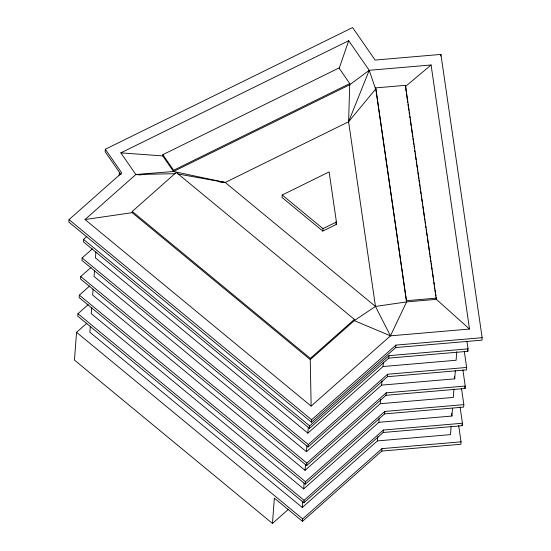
<?xml version="1.0" encoding="UTF-8"?>
<svg xmlns="http://www.w3.org/2000/svg" width="551" height="551" viewBox="0 0 551 551"><rect width="100%" height="100%" fill="white"/><g stroke="black" fill="none" stroke-linecap="round" stroke-linejoin="round"><path stroke-width="0.83" d="M311.143 406.108L310.254 359.624L354.293 320.62L375.472 306.439L348.59 121.757L349.768 83.566L338.975 67.987L162.821 154.679L162.731 155.905L173.524 171.485L225.228 182.471L375.472 306.439L390.466 335.841L469.521 329.037L431.089 64.984L369.218 70.308L349.678 84.792L173.524 171.485L135.849 174.515L85.026 219.539L311.143 406.108L390.466 335.841L406.583 301.907L375.699 87.891L405.481 85.329L436.364 299.345L469.521 329.037M105.331 149.238L121.743 172.924L69.04 219.615L68.854 222.074L311.432 422.224L395.721 347.564L481.96 340.146L482.146 337.687L440.91 54.404L375.121 60.066L352.592 27.55L105.331 149.238L105.145 151.697L121.075 174.688M86.838 323.203L76.548 332.322L74.461 360.085L272.456 523.45L288.552 509.193M88.236 304.607L77.946 313.726L77.76 316.184L303.876 502.753L383.2 432.487L462.255 425.689L462.441 423.23L460.085 407.044M89.634 286.017L79.344 295.136L79.158 297.595L305.275 484.164L384.598 413.897L463.653 407.093L463.839 404.641L461.483 388.455M91.032 267.428L80.742 276.54L80.556 278.999L306.673 465.567L385.996 395.301L465.051 388.503L465.237 386.044L462.881 369.859M92.43 248.832L82.14 257.951L81.954 260.409L308.071 446.978L387.394 376.712L466.449 369.907L466.635 367.455L464.279 351.269M86.755 236.51L83.538 239.361L83.353 241.813L309.469 428.382L388.792 358.116L467.847 351.318L468.033 348.859L466.917 341.193M90.316 326.309L89.868 332.253L302.272 507.505L377.449 440.903L450.525 434.615L451.166 426.123M91.714 307.72L91.266 313.664L303.67 488.909L378.847 422.314L451.923 416.026L452.495 408.381M93.112 289.123L92.664 295.067L305.068 470.32L380.245 403.718L453.321 397.429L453.962 388.937M94.51 270.534L94.063 276.478L306.459 451.724L381.643 385.128L454.72 378.84L455.36 370.348M95.908 251.938L95.461 257.882L307.857 433.134L383.041 366.532L456.118 360.251L456.758 351.758M119.174 175.149L119.36 172.69L120.325 174.088M354.383 319.387L310.351 358.398L310.254 359.624L132.157 212.672L132.247 211.446L176.279 172.435L354.383 319.387L354.293 320.62L390.466 335.841M173.524 171.485L173.62 170.259L162.821 154.679M282.222 194.999L282.036 197.458L322.79 231.083L336.234 224.464L336.42 222.005L329.126 171.912L282.222 194.999L322.969 228.624L322.79 231.083M272.456 523.45L274.357 498.138L302.478 521.342L381.802 451.083L460.856 444.278L461.042 441.826L458.687 425.641M302.272 507.505L302.713 501.562M303.67 488.909L304.111 482.965M305.068 470.32L305.509 464.376M306.459 451.724L306.907 445.78M307.857 433.134L308.305 427.19M302.478 521.342L302.664 518.89L381.988 448.624L461.042 441.826M303.876 502.753L304.062 500.294L383.386 430.035L462.441 423.23M305.275 484.164L305.461 481.705L384.784 411.439L463.839 404.641M306.673 465.567L306.859 463.109L386.175 392.849L465.237 386.044M308.071 446.978L308.257 444.519L387.573 374.253L466.635 367.455M309.469 428.382L309.655 425.923L388.972 355.664L468.033 348.859M311.432 422.224L311.618 419.766L395.907 345.105L482.146 337.687M375.699 87.891L406.583 301.907L436.364 299.345L436.117 297.643M377.449 440.903L377.772 436.654M378.847 422.314L379.171 418.064M380.245 403.718L380.569 399.475M381.643 385.128L381.967 380.879M383.041 366.532L383.365 362.289M406.135 91.659L405.481 85.329M381.802 451.083L381.988 448.624M383.2 432.487L383.386 430.035M384.598 413.897L384.784 411.439M385.996 395.301L386.175 392.849M387.394 376.712L387.573 374.253M388.792 358.116L388.972 355.664M395.721 347.564L395.907 345.105M440.786 56.044L440.91 54.404M339.154 68.42L348.714 40.719L369.218 70.308L375.603 89.117L348.59 121.757L225.228 182.471L219.264 181.94M348.59 121.757L369.218 70.308M405.391 86.555L431.089 64.984M140.96 174.97L135.849 174.515L120.848 152.868L348.714 40.719M173.62 170.259L349.768 83.566M322.969 228.624L336.42 222.005M85.026 219.539L132.157 212.672M375.472 306.439L406.583 301.907M406.672 300.681L436.454 298.119M135.849 174.515L175.328 173.682M120.848 152.868L162.731 155.905M177.877 173.971L225.228 182.471M132.247 211.446L310.351 358.398M69.04 219.615L311.618 419.766M83.538 239.361L309.655 425.923M82.14 257.951L308.257 444.519M80.742 276.54L306.859 463.109M79.344 295.136L305.461 481.705M77.946 313.726L304.062 500.294M76.548 332.322L302.664 518.89M467.475 348.762L467.847 351.318M464.803 386.802L465.051 388.503M462.007 423.981L462.255 425.689M454.348 376.292L454.72 378.84M406.383 93.367L407.251 99.325M407.492 101.026L407.74 102.727M407.988 104.428L408.36 106.984M408.608 108.685L408.856 110.386M409.104 112.087L409.476 114.642M409.724 116.344L409.972 118.045M410.219 119.753L411.087 125.711M411.335 127.412L412.203 133.37M412.451 135.071L412.699 136.772M412.947 138.473L413.319 141.028M413.567 142.73L413.815 144.438M414.063 146.139L414.435 148.687M414.683 150.395L414.931 152.097M415.178 153.798L416.046 159.756M416.294 161.457L416.542 163.158M416.79 164.859L417.162 167.414M417.41 169.116L417.658 170.824M417.906 172.525L418.278 175.073M418.526 176.781L418.774 178.483M419.015 180.184L419.387 182.739M419.635 184.44L419.883 186.142M420.131 187.843L420.379 189.544M420.627 191.245L420.998 193.8M421.246 195.502L421.494 197.21M421.742 198.911L422.114 201.459M422.362 203.167L422.61 204.869M422.858 206.57L423.23 209.125M423.478 210.826L424.346 216.784M424.594 218.485L424.842 220.186M425.09 221.888L425.338 223.596M425.709 226.144L425.957 227.852M426.205 229.553L427.073 235.511M427.321 237.212L428.189 243.17M428.437 244.871L429.305 250.829M429.553 252.53L429.801 254.238M430.049 255.94L430.414 258.488M430.662 260.196L430.91 261.897M431.157 263.598L432.025 269.556M432.273 271.257L433.141 277.215M433.389 278.916L433.637 280.624M433.885 282.326L434.257 284.874M434.505 286.582L434.753 288.283M435.001 289.984L435.373 292.54M435.621 294.241L435.869 295.942M451.551 413.477L451.923 416.026M335.862 221.915L336.234 224.464"/></g></svg>
